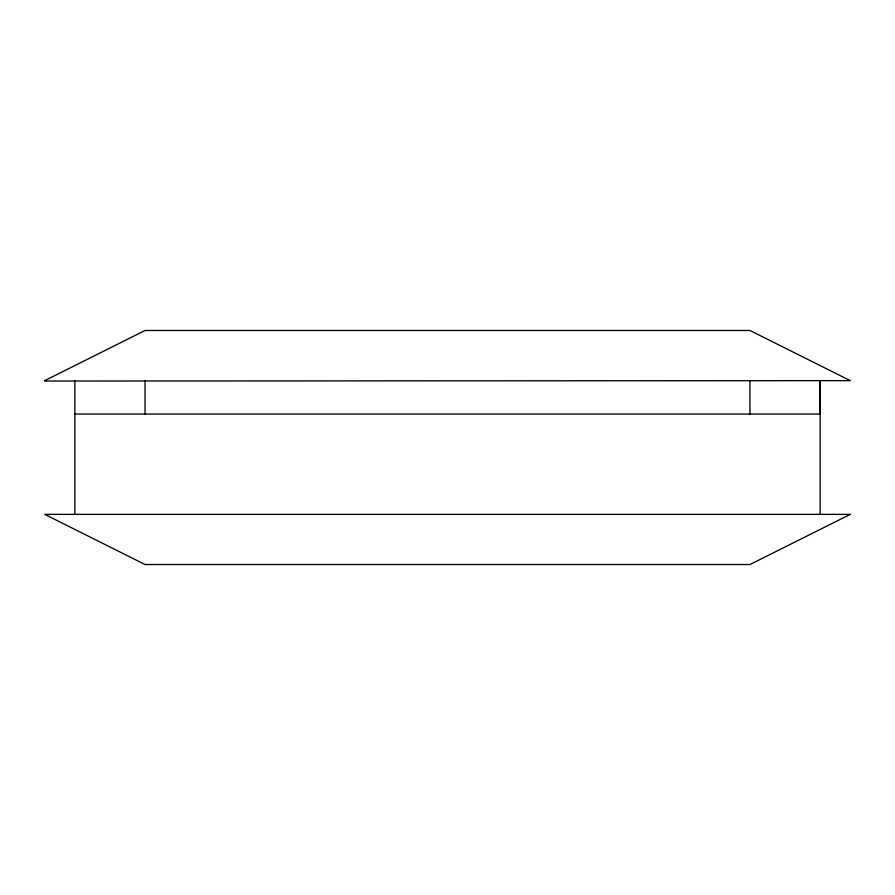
<?xml version="1.0" encoding="UTF-8"?>
<svg xmlns="http://www.w3.org/2000/svg" width="895" height="895" viewBox="0 0 895 895"><rect width="100%" height="100%" fill="white"/><g stroke="black" fill="none" stroke-linecap="round" stroke-linejoin="round"><path stroke-width="1.34" d="M44.75 380.632L145.057 330.479L749.943 330.479L850.25 380.632L44.75 381.046M74.844 414.061L820.156 414.061L820.156 380.632L820.156 514.368M749.943 380.632L749.943 414.061M145.057 380.632L145.057 414.061M74.844 380.632L74.844 514.368M850.25 514.368L749.943 564.521L145.057 564.521L44.75 514.368L850.25 514.368"/></g></svg>
